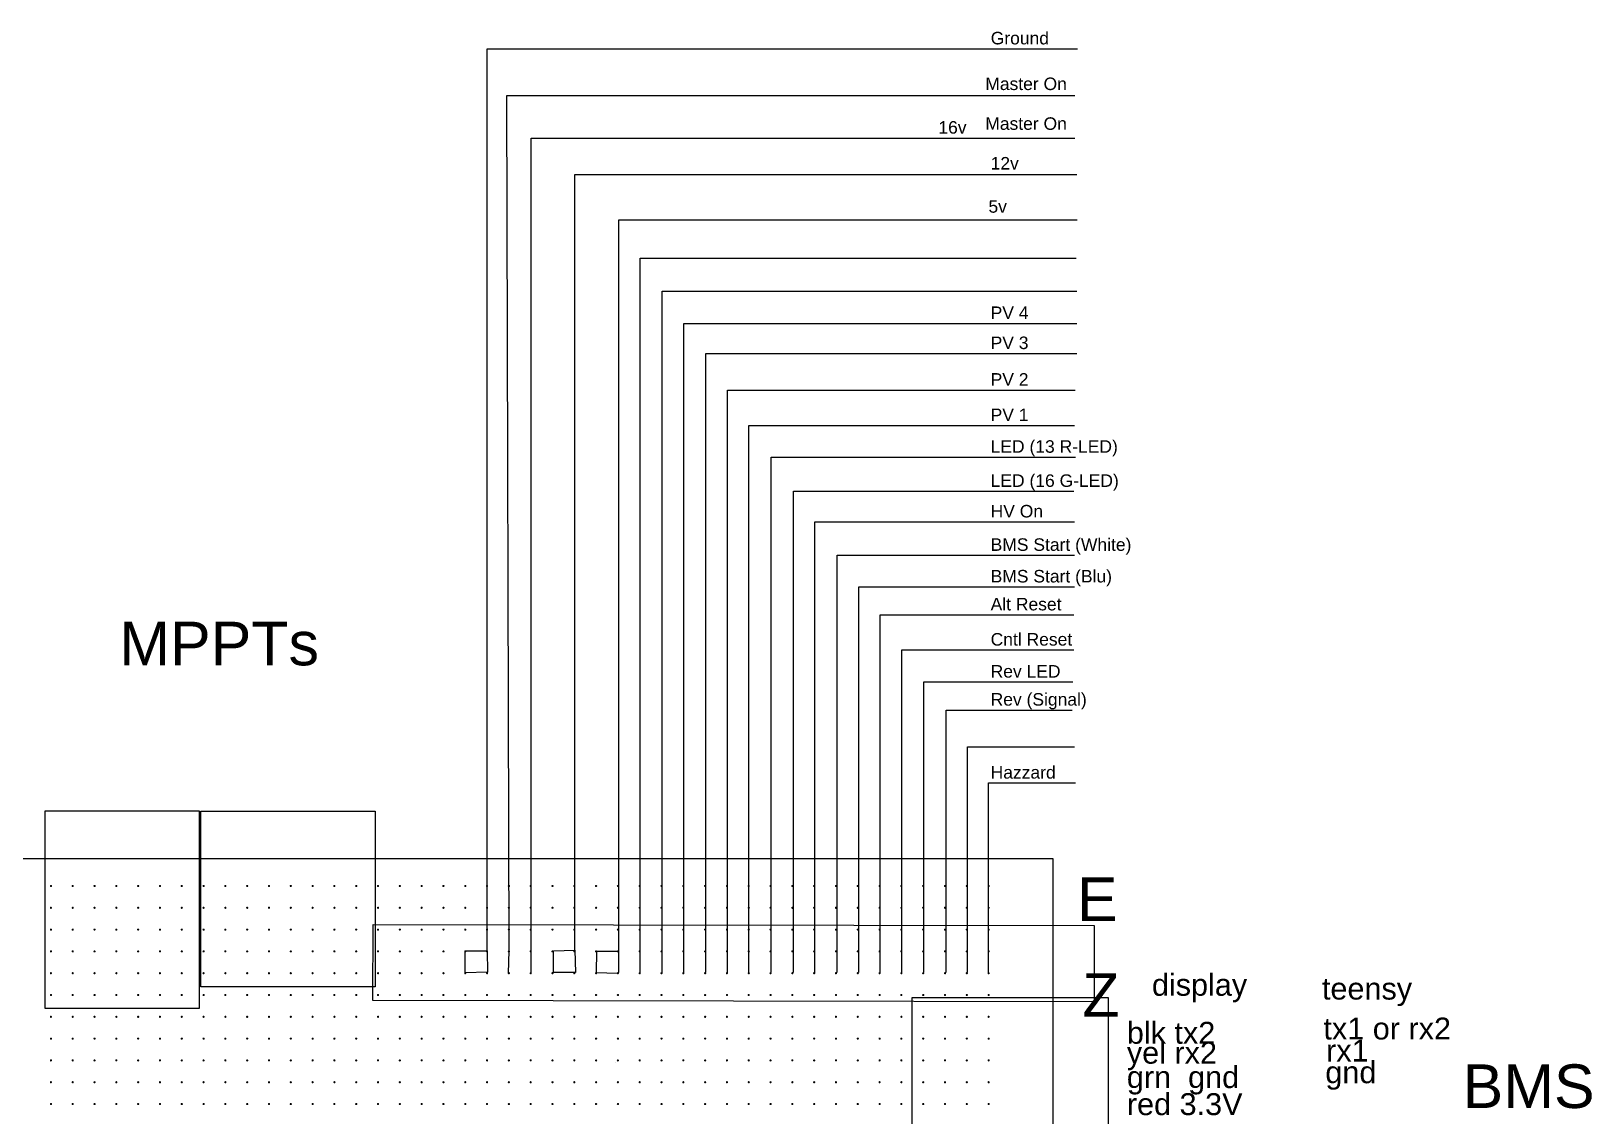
# Model space of a CAD drawing. Header units: inches. Extents: x 11.6 to 54.3, y -6.1 to 10.7.
# Drawn here: x 46.81 to 53.97, y 4.55 to 9.52 of the extents above; entities that cross this region are included whole.
import ezdxf

# ---------------------------------------------------------------- set-up
doc = ezdxf.new("R2010")
doc.units = ezdxf.units.IN
doc.header["$MEASUREMENT"] = 0
for name, color, linetype in [('dots', 7, 'Continuous'), ('IMAGES', 7, 'Continuous'), ('Wiring', 7, 'Continuous')]:
    doc.layers.add(name, color=color, linetype=linetype)
doc.styles.get("Standard").update_dxf_attribs({"font": 'arial.ttf'})
picture_1 = doc.add_image_def('image5.dib', size_in_pixel=(450, 442))
picture_2 = doc.add_image_def('image7.dib', size_in_pixel=(294, 297))
picture_3 = doc.add_image_def('image6.dib', size_in_pixel=(261, 335))
picture_4 = doc.add_image_def('image4.dib', size_in_pixel=(1542, 163))

# ---------------------------------------------------------------- blocks, each defined once
blk = doc.blocks.new('*U3')
at = {"const_width": 0.005}
blk.add_lwpolyline([(-0.0025, 0, 1), (0.0025, 0, 1)], format="xyb", close=True, dxfattribs=at)
blk = doc.blocks.new('*U4')
at = {"layer": 'dots', "color": 0, "linetype": 'ByBlock', "lineweight": -2, "transparency": 16777216}
for p in [(0, 1), (0.1, 1), (0.2, 1), (0.3, 1), (0.4, 1), (0.5, 1), (0.6, 1), (0.7, 1), (0.8, 1), (0.9, 1), (1, 1), (1.1, 1), (1.2, 1), (1.3, 1), (1.4, 1), (1.5, 1), (1.6, 1), (1.7, 1), (1.8, 1), (1.9, 1), (2, 1), (2.1, 1), (2.2, 1), (2.3, 1), (2.4, 1), (2.5, 1), (2.6, 1), (2.7, 1), (2.8, 1), (2.9, 1), (3, 1), (3.1, 1), (3.2, 1), (3.3, 1), (3.4, 1), (3.5, 1), (3.6, 1), (3.7, 1), (3.8, 1), (3.9, 1), (4, 1), (4.1, 1), (4.2, 1), (4.3, 1), (0, 0.9), (0.1, 0.9), (0.2, 0.9), (0.3, 0.9), (0.4, 0.9), (0.5, 0.9), (0.6, 0.9), (0.7, 0.9), (0.8, 0.9), (0.9, 0.9), (1, 0.9), (1.1, 0.9), (1.2, 0.9), (1.3, 0.9), (1.4, 0.9), (1.5, 0.9), (1.6, 0.9), (1.7, 0.9), (1.8, 0.9), (1.9, 0.9), (2, 0.9), (2.1, 0.9), (2.2, 0.9), (2.3, 0.9), (2.4, 0.9), (2.5, 0.9), (2.6, 0.9), (2.7, 0.9), (2.8, 0.9), (2.9, 0.9), (3, 0.9), (3.1, 0.9), (3.2, 0.9), (3.3, 0.9), (3.4, 0.9), (3.5, 0.9), (3.6, 0.9), (3.7, 0.9), (3.8, 0.9), (3.9, 0.9), (4, 0.9), (4.1, 0.9), (4.2, 0.9), (4.3, 0.9), (0, 0.8), (0.1, 0.8), (0.2, 0.8), (0.3, 0.8), (0.4, 0.8), (0.5, 0.8), (0.6, 0.8), (0.7, 0.8), (0.8, 0.8), (0.9, 0.8), (1, 0.8), (1.1, 0.8), (1.2, 0.8), (1.3, 0.8), (1.4, 0.8), (1.5, 0.8), (1.6, 0.8), (1.7, 0.8), (1.8, 0.8), (1.9, 0.8), (2, 0.8), (2.1, 0.8), (2.2, 0.8), (2.3, 0.8), (2.4, 0.8), (2.5, 0.8), (2.6, 0.8), (2.7, 0.8), (2.8, 0.8), (2.9, 0.8), (3, 0.8), (3.1, 0.8), (3.2, 0.8), (3.3, 0.8), (3.4, 0.8), (3.5, 0.8), (3.6, 0.8), (3.7, 0.8), (3.8, 0.8), (3.9, 0.8), (4, 0.8), (4.1, 0.8), (4.2, 0.8), (4.3, 0.8), (0, 0.7), (0.1, 0.7), (0.2, 0.7), (0.3, 0.7), (0.4, 0.7), (0.5, 0.7), (0.6, 0.7), (0.7, 0.7), (0.8, 0.7), (0.9, 0.7), (1, 0.7), (1.1, 0.7), (1.2, 0.7), (1.3, 0.7), (1.4, 0.7), (1.5, 0.7), (1.6, 0.7), (1.7, 0.7), (1.8, 0.7), (1.9, 0.7), (2, 0.7), (2.1, 0.7), (2.2, 0.7), (2.3, 0.7), (2.4, 0.7), (2.5, 0.7), (2.6, 0.7), (2.7, 0.7), (2.8, 0.7), (2.9, 0.7), (3, 0.7), (3.1, 0.7), (3.2, 0.7), (3.3, 0.7), (3.4, 0.7), (3.5, 0.7), (3.6, 0.7), (3.7, 0.7), (3.8, 0.7), (3.9, 0.7), (4, 0.7), (4.1, 0.7), (4.2, 0.7), (4.3, 0.7), (0, 0.6), (0.1, 0.6), (0.2, 0.6), (0.3, 0.6), (0.4, 0.6), (0.5, 0.6), (0.6, 0.6), (0.7, 0.6), (0.8, 0.6), (0.9, 0.6), (1, 0.6), (1.1, 0.6), (1.2, 0.6), (1.3, 0.6), (1.4, 0.6), (1.5, 0.6), (1.6, 0.6), (1.7, 0.6), (1.8, 0.6), (1.9, 0.6), (2, 0.6), (2.1, 0.6), (2.2, 0.6), (2.3, 0.6), (2.4, 0.6), (2.5, 0.6), (2.6, 0.6), (2.7, 0.6), (2.8, 0.6), (2.9, 0.6), (3, 0.6), (3.1, 0.6), (3.2, 0.6), (3.3, 0.6), (3.4, 0.6), (3.5, 0.6), (3.6, 0.6), (3.7, 0.6), (3.8, 0.6), (3.9, 0.6), (4, 0.6), (4.1, 0.6), (4.2, 0.6), (4.3, 0.6), (0, 0.5), (0.1, 0.5), (0.2, 0.5), (0.3, 0.5), (0.4, 0.5), (0.5, 0.5), (0.6, 0.5), (0.7, 0.5), (0.8, 0.5), (0.9, 0.5), (1, 0.5), (1.1, 0.5), (1.2, 0.5), (1.3, 0.5), (1.4, 0.5), (1.5, 0.5), (1.6, 0.5), (1.7, 0.5), (1.8, 0.5), (1.9, 0.5), (2, 0.5), (2.1, 0.5), (2.2, 0.5), (2.3, 0.5), (2.4, 0.5), (2.5, 0.5), (2.6, 0.5), (2.7, 0.5), (2.8, 0.5), (2.9, 0.5), (3, 0.5), (3.1, 0.5), (3.2, 0.5), (3.3, 0.5), (3.4, 0.5), (3.5, 0.5), (3.6, 0.5), (3.7, 0.5), (3.8, 0.5), (3.9, 0.5), (4, 0.5), (4.1, 0.5), (4.2, 0.5), (4.3, 0.5), (0, 0.4), (0.1, 0.4), (0.2, 0.4), (0.3, 0.4), (0.4, 0.4), (0.5, 0.4), (0.6, 0.4), (0.7, 0.4), (0.8, 0.4), (0.9, 0.4), (1, 0.4), (1.1, 0.4), (1.2, 0.4), (1.3, 0.4), (1.4, 0.4), (1.5, 0.4), (1.6, 0.4), (1.7, 0.4), (1.8, 0.4), (1.9, 0.4), (2, 0.4), (2.1, 0.4), (2.2, 0.4), (2.3, 0.4), (2.4, 0.4), (2.5, 0.4), (2.6, 0.4), (2.7, 0.4), (2.8, 0.4), (2.9, 0.4), (3, 0.4), (3.1, 0.4), (3.2, 0.4), (3.3, 0.4), (3.4, 0.4), (3.5, 0.4), (3.6, 0.4), (3.7, 0.4), (3.8, 0.4), (3.9, 0.4), (4, 0.4), (4.1, 0.4), (4.2, 0.4), (4.3, 0.4), (0, 0.3), (0.1, 0.3), (0.2, 0.3), (0.3, 0.3), (0.4, 0.3), (0.5, 0.3), (0.6, 0.3), (0.7, 0.3), (0.8, 0.3), (0.9, 0.3), (1, 0.3), (1.1, 0.3), (1.2, 0.3), (1.3, 0.3), (1.4, 0.3), (1.5, 0.3), (1.6, 0.3), (1.7, 0.3), (1.8, 0.3), (1.9, 0.3), (2, 0.3), (2.1, 0.3), (2.2, 0.3), (2.3, 0.3), (2.4, 0.3), (2.5, 0.3), (2.6, 0.3), (2.7, 0.3), (2.8, 0.3), (2.9, 0.3), (3, 0.3), (3.1, 0.3), (3.2, 0.3), (3.3, 0.3), (3.4, 0.3), (3.5, 0.3), (3.6, 0.3), (3.7, 0.3), (3.8, 0.3), (3.9, 0.3), (4, 0.3), (4.1, 0.3), (4.2, 0.3), (4.3, 0.3), (0, 0.2), (0.1, 0.2), (0.2, 0.2), (0.3, 0.2), (0.4, 0.2), (0.5, 0.2), (0.6, 0.2), (0.7, 0.2), (0.8, 0.2), (0.9, 0.2), (1, 0.2), (1.1, 0.2), (1.2, 0.2), (1.3, 0.2), (1.4, 0.2), (1.5, 0.2), (1.6, 0.2), (1.7, 0.2), (1.8, 0.2), (1.9, 0.2), (2, 0.2), (2.1, 0.2), (2.2, 0.2), (2.3, 0.2), (2.4, 0.2), (2.5, 0.2), (2.6, 0.2), (2.7, 0.2), (2.8, 0.2), (2.9, 0.2), (3, 0.2), (3.1, 0.2), (3.2, 0.2), (3.3, 0.2), (3.4, 0.2), (3.5, 0.2), (3.6, 0.2), (3.7, 0.2), (3.8, 0.2), (3.9, 0.2), (4, 0.2), (4.1, 0.2), (4.2, 0.2), (4.3, 0.2), (0, 0.1), (0.1, 0.1), (0.2, 0.1), (0.3, 0.1), (0.4, 0.1), (0.5, 0.1), (0.6, 0.1), (0.7, 0.1), (0.8, 0.1), (0.9, 0.1), (1, 0.1), (1.1, 0.1), (1.2, 0.1), (1.3, 0.1), (1.4, 0.1), (1.5, 0.1), (1.6, 0.1), (1.7, 0.1), (1.8, 0.1), (1.9, 0.1), (2, 0.1), (2.1, 0.1), (2.2, 0.1), (2.3, 0.1), (2.4, 0.1), (2.5, 0.1), (2.6, 0.1), (2.7, 0.1), (2.8, 0.1), (2.9, 0.1), (3, 0.1), (3.1, 0.1), (3.2, 0.1), (3.3, 0.1), (3.4, 0.1), (3.5, 0.1), (3.6, 0.1), (3.7, 0.1), (3.8, 0.1), (3.9, 0.1), (4, 0.1), (4.1, 0.1), (4.2, 0.1), (4.3, 0.1), (0, 0), (0.1, 0), (0.2, 0), (0.3, 0), (0.4, 0), (0.5, 0), (0.6, 0), (0.7, 0), (0.8, 0), (0.9, 0), (1, 0), (1.1, 0), (1.2, 0), (1.3, 0), (1.4, 0), (1.5, 0), (1.6, 0), (1.7, 0), (1.8, 0), (1.9, 0), (2, 0), (2.1, 0), (2.2, 0), (2.3, 0), (2.4, 0), (2.5, 0), (2.6, 0), (2.7, 0), (2.8, 0), (2.9, 0), (3, 0), (3.1, 0), (3.2, 0), (3.3, 0), (3.4, 0), (3.5, 0), (3.6, 0), (3.7, 0), (3.8, 0), (3.9, 0), (4, 0), (4.1, 0), (4.2, 0), (4.3, 0)]:
    blk.add_blockref('*U3', p, dxfattribs=at)
blk = doc.blocks.new('*U11')
at = {"const_width": 0.005}
blk.add_lwpolyline([(-0.0025, 0, 1), (0.0025, 0, 1)], format="xyb", close=True, dxfattribs=at)
blk = doc.blocks.new('*U12')
at = {"layer": 'dots', "color": 0, "linetype": 'ByBlock', "lineweight": -2, "transparency": 16777216}
for p in [(0, 1), (0.1, 1), (0.2, 1), (0.3, 1), (0.4, 1), (0.5, 1), (0.6, 1), (0.7, 1), (0.8, 1), (0.9, 1), (1, 1), (1.1, 1), (1.2, 1), (1.3, 1), (1.4, 1), (1.5, 1), (1.6, 1), (1.7, 1), (1.8, 1), (1.9, 1), (2, 1), (2.1, 1), (2.2, 1), (2.3, 1), (2.4, 1), (2.5, 1), (2.6, 1), (2.7, 1), (2.8, 1), (2.9, 1), (3, 1), (3.1, 1), (3.2, 1), (3.3, 1), (3.4, 1), (3.5, 1), (3.6, 1), (3.7, 1), (3.8, 1), (3.9, 1), (4, 1), (4.1, 1), (4.2, 1), (4.3, 1), (0, 0.9), (0.1, 0.9), (0.2, 0.9), (0.3, 0.9), (0.4, 0.9), (0.5, 0.9), (0.6, 0.9), (0.7, 0.9), (0.8, 0.9), (0.9, 0.9), (1, 0.9), (1.1, 0.9), (1.2, 0.9), (1.3, 0.9), (1.4, 0.9), (1.5, 0.9), (1.6, 0.9), (1.7, 0.9), (1.8, 0.9), (1.9, 0.9), (2, 0.9), (2.1, 0.9), (2.2, 0.9), (2.3, 0.9), (2.4, 0.9), (2.5, 0.9), (2.6, 0.9), (2.7, 0.9), (2.8, 0.9), (2.9, 0.9), (3, 0.9), (3.1, 0.9), (3.2, 0.9), (3.3, 0.9), (3.4, 0.9), (3.5, 0.9), (3.6, 0.9), (3.7, 0.9), (3.8, 0.9), (3.9, 0.9), (4, 0.9), (4.1, 0.9), (4.2, 0.9), (4.3, 0.9), (0, 0.8), (0.1, 0.8), (0.2, 0.8), (0.3, 0.8), (0.4, 0.8), (0.5, 0.8), (0.6, 0.8), (0.7, 0.8), (0.8, 0.8), (0.9, 0.8), (1, 0.8), (1.1, 0.8), (1.2, 0.8), (1.3, 0.8), (1.4, 0.8), (1.5, 0.8), (1.6, 0.8), (1.7, 0.8), (1.8, 0.8), (1.9, 0.8), (2, 0.8), (2.1, 0.8), (2.2, 0.8), (2.3, 0.8), (2.4, 0.8), (2.5, 0.8), (2.6, 0.8), (2.7, 0.8), (2.8, 0.8), (2.9, 0.8), (3, 0.8), (3.1, 0.8), (3.2, 0.8), (3.3, 0.8), (3.4, 0.8), (3.5, 0.8), (3.6, 0.8), (3.7, 0.8), (3.8, 0.8), (3.9, 0.8), (4, 0.8), (4.1, 0.8), (4.2, 0.8), (4.3, 0.8), (0, 0.7), (0.1, 0.7), (0.2, 0.7), (0.3, 0.7), (0.4, 0.7), (0.5, 0.7), (0.6, 0.7), (0.7, 0.7), (0.8, 0.7), (0.9, 0.7), (1, 0.7), (1.1, 0.7), (1.2, 0.7), (1.3, 0.7), (1.4, 0.7), (1.5, 0.7), (1.6, 0.7), (1.7, 0.7), (1.8, 0.7), (1.9, 0.7), (2, 0.7), (2.1, 0.7), (2.2, 0.7), (2.3, 0.7), (2.4, 0.7), (2.5, 0.7), (2.6, 0.7), (2.7, 0.7), (2.8, 0.7), (2.9, 0.7), (3, 0.7), (3.1, 0.7), (3.2, 0.7), (3.3, 0.7), (3.4, 0.7), (3.5, 0.7), (3.6, 0.7), (3.7, 0.7), (3.8, 0.7), (3.9, 0.7), (4, 0.7), (4.1, 0.7), (4.2, 0.7), (4.3, 0.7), (0, 0.6), (0.1, 0.6), (0.2, 0.6), (0.3, 0.6), (0.4, 0.6), (0.5, 0.6), (0.6, 0.6), (0.7, 0.6), (0.8, 0.6), (0.9, 0.6), (1, 0.6), (1.1, 0.6), (1.2, 0.6), (1.3, 0.6), (1.4, 0.6), (1.5, 0.6), (1.6, 0.6), (1.7, 0.6), (1.8, 0.6), (1.9, 0.6), (2, 0.6), (2.1, 0.6), (2.2, 0.6), (2.3, 0.6), (2.4, 0.6), (2.5, 0.6), (2.6, 0.6), (2.7, 0.6), (2.8, 0.6), (2.9, 0.6), (3, 0.6), (3.1, 0.6), (3.2, 0.6), (3.3, 0.6), (3.4, 0.6), (3.5, 0.6), (3.6, 0.6), (3.7, 0.6), (3.8, 0.6), (3.9, 0.6), (4, 0.6), (4.1, 0.6), (4.2, 0.6), (4.3, 0.6), (0, 0.5), (0.1, 0.5), (0.2, 0.5), (0.3, 0.5), (0.4, 0.5), (0.5, 0.5), (0.6, 0.5), (0.7, 0.5), (0.8, 0.5), (0.9, 0.5), (1, 0.5), (1.1, 0.5), (1.2, 0.5), (1.3, 0.5), (1.4, 0.5), (1.5, 0.5), (1.6, 0.5), (1.7, 0.5), (1.8, 0.5), (1.9, 0.5), (2, 0.5), (2.1, 0.5), (2.2, 0.5), (2.3, 0.5), (2.4, 0.5), (2.5, 0.5), (2.6, 0.5), (2.7, 0.5), (2.8, 0.5), (2.9, 0.5), (3, 0.5), (3.1, 0.5), (3.2, 0.5), (3.3, 0.5), (3.4, 0.5), (3.5, 0.5), (3.6, 0.5), (3.7, 0.5), (3.8, 0.5), (3.9, 0.5), (4, 0.5), (4.1, 0.5), (4.2, 0.5), (4.3, 0.5), (0, 0.4), (0.1, 0.4), (0.2, 0.4), (0.3, 0.4), (0.4, 0.4), (0.5, 0.4), (0.6, 0.4), (0.7, 0.4), (0.8, 0.4), (0.9, 0.4), (1, 0.4), (1.1, 0.4), (1.2, 0.4), (1.3, 0.4), (1.4, 0.4), (1.5, 0.4), (1.6, 0.4), (1.7, 0.4), (1.8, 0.4), (1.9, 0.4), (2, 0.4), (2.1, 0.4), (2.2, 0.4), (2.3, 0.4), (2.4, 0.4), (2.5, 0.4), (2.6, 0.4), (2.7, 0.4), (2.8, 0.4), (2.9, 0.4), (3, 0.4), (3.1, 0.4), (3.2, 0.4), (3.3, 0.4), (3.4, 0.4), (3.5, 0.4), (3.6, 0.4), (3.7, 0.4), (3.8, 0.4), (3.9, 0.4), (4, 0.4), (4.1, 0.4), (4.2, 0.4), (4.3, 0.4), (0, 0.3), (0.1, 0.3), (0.2, 0.3), (0.3, 0.3), (0.4, 0.3), (0.5, 0.3), (0.6, 0.3), (0.7, 0.3), (0.8, 0.3), (0.9, 0.3), (1, 0.3), (1.1, 0.3), (1.2, 0.3), (1.3, 0.3), (1.4, 0.3), (1.5, 0.3), (1.6, 0.3), (1.7, 0.3), (1.8, 0.3), (1.9, 0.3), (2, 0.3), (2.1, 0.3), (2.2, 0.3), (2.3, 0.3), (2.4, 0.3), (2.5, 0.3), (2.6, 0.3), (2.7, 0.3), (2.8, 0.3), (2.9, 0.3), (3, 0.3), (3.1, 0.3), (3.2, 0.3), (3.3, 0.3), (3.4, 0.3), (3.5, 0.3), (3.6, 0.3), (3.7, 0.3), (3.8, 0.3), (3.9, 0.3), (4, 0.3), (4.1, 0.3), (4.2, 0.3), (4.3, 0.3), (0, 0.2), (0.1, 0.2), (0.2, 0.2), (0.3, 0.2), (0.4, 0.2), (0.5, 0.2), (0.6, 0.2), (0.7, 0.2), (0.8, 0.2), (0.9, 0.2), (1, 0.2), (1.1, 0.2), (1.2, 0.2), (1.3, 0.2), (1.4, 0.2), (1.5, 0.2), (1.6, 0.2), (1.7, 0.2), (1.8, 0.2), (1.9, 0.2), (2, 0.2), (2.1, 0.2), (2.2, 0.2), (2.3, 0.2), (2.4, 0.2), (2.5, 0.2), (2.6, 0.2), (2.7, 0.2), (2.8, 0.2), (2.9, 0.2), (3, 0.2), (3.1, 0.2), (3.2, 0.2), (3.3, 0.2), (3.4, 0.2), (3.5, 0.2), (3.6, 0.2), (3.7, 0.2), (3.8, 0.2), (3.9, 0.2), (4, 0.2), (4.1, 0.2), (4.2, 0.2), (4.3, 0.2), (0, 0.1), (0.1, 0.1), (0.2, 0.1), (0.3, 0.1), (0.4, 0.1), (0.5, 0.1), (0.6, 0.1), (0.7, 0.1), (0.8, 0.1), (0.9, 0.1), (1, 0.1), (1.1, 0.1), (1.2, 0.1), (1.3, 0.1), (1.4, 0.1), (1.5, 0.1), (1.6, 0.1), (1.7, 0.1), (1.8, 0.1), (1.9, 0.1), (2, 0.1), (2.1, 0.1), (2.2, 0.1), (2.3, 0.1), (2.4, 0.1), (2.5, 0.1), (2.6, 0.1), (2.7, 0.1), (2.8, 0.1), (2.9, 0.1), (3, 0.1), (3.1, 0.1), (3.2, 0.1), (3.3, 0.1), (3.4, 0.1), (3.5, 0.1), (3.6, 0.1), (3.7, 0.1), (3.8, 0.1), (3.9, 0.1), (4, 0.1), (4.1, 0.1), (4.2, 0.1), (4.3, 0.1), (0, 0), (0.1, 0), (0.2, 0), (0.3, 0), (0.4, 0), (0.5, 0), (0.6, 0), (0.7, 0), (0.8, 0), (0.9, 0), (1, 0), (1.1, 0), (1.2, 0), (1.3, 0), (1.4, 0), (1.5, 0), (1.6, 0), (1.7, 0), (1.8, 0), (1.9, 0), (2, 0), (2.1, 0), (2.2, 0), (2.3, 0), (2.4, 0), (2.5, 0), (2.6, 0), (2.7, 0), (2.8, 0), (2.9, 0), (3, 0), (3.1, 0), (3.2, 0), (3.3, 0), (3.4, 0), (3.5, 0), (3.6, 0), (3.7, 0), (3.8, 0), (3.9, 0), (4, 0), (4.1, 0), (4.2, 0), (4.3, 0)]:
    blk.add_blockref('*U11', p, dxfattribs=at)

msp = doc.modelspace()

# ---------------------------------------------------------------- linework, layer by layer
msp.add_line((49.4883, 4.7908), (49.4883, 4.7908))
msp.add_lwpolyline([(51.4949, -0.1487), (43.6199, -0.1487), (43.6199, 5.7263), (51.4949, 5.7263)], close=True)
at = {"layer": 'IMAGES', "color": 4}
for p, q in [((51.5959, 9.2232), (48.9884, 9.2232)), ((48.9884, 9.2232), (49, 5.2975))]:
    msp.add_line(p, q, dxfattribs=at)
at = {"layer": 'Wiring', "color": 4}
for p, q in [((48.9, 5.3025), (48.9, 9.4396)), ((48.9, 9.4396), (51.608, 9.4396)), ((49.1015, 9.0303), (51.5959, 9.0303)), ((49.1025, 5.305), (49.1025, 9.0303)), ((49.3025, 5.305), (49.3022, 8.8628)), ((49.3022, 8.8628), (51.6049, 8.8628)), ((49.505, 5.2025), (49.505, 8.6546)), ((49.505, 8.6546), (51.6057, 8.6546)), ((49.8025, 5.2), (49.8025, 8.1802)), ((49.8025, 8.1802), (51.6045, 8.1802)), ((49.9025, 5.2025), (49.9025, 8.0424)), ((49.9025, 8.0424), (51.6049, 8.0424)), ((50.0025, 5.2025), (50.0025, 7.8745)), ((50.0025, 7.8745), (51.5975, 7.8745)), ((50.1, 5.2025), (50.1, 7.7119)), ((50.1, 7.7119), (51.5939, 7.7119)), ((50.2025, 5.205), (50.2025, 7.5669)), ((50.2025, 7.5669), (51.5977, 7.5669)), ((50.305, 5.2025), (50.305, 7.4103)), ((50.305, 7.4103), (51.5902, 7.4103)), ((50.4025, 5.2025), (50.4025, 7.2701)), ((50.4025, 7.2701), (51.594, 7.2701)), ((50.505, 5.2025), (50.505, 7.1169)), ((50.505, 7.1169), (51.5939, 7.1169)), ((50.605, 5.2025), (50.605, 6.9719)), ((50.605, 6.9719), (51.5936, 6.9719)), ((50.7025, 5.2025), (50.7025, 6.8438)), ((50.7025, 6.8438), (51.5906, 6.8438)), ((50.8025, 5.2025), (50.8025, 6.6823)), ((50.8025, 6.6823), (51.5906, 6.6823)), ((50.9025, 5.205), (50.9025, 6.5356)), ((50.9025, 6.5356), (51.5869, 6.5356)), ((51.005, 5.2025), (51.005, 6.4071)), ((51.005, 6.4071), (51.5832, 6.4071)), ((51.2, 5.2025), (51.2, 6.0724)), ((51.2, 6.0724), (51.598, 6.0724)), ((48.8, 5.2024), (48.8, 5.3025)), ((48.8, 5.3025), (48.9, 5.3025)), ((48.9, 5.3025), (48.9024, 5.205)), ((48.9999, 5.3025), (48.9975, 5.2)), ((49.1025, 5.205), (49.1025, 5.305)), ((49.205, 5.3025), (49.3024, 5.305)), ((49.205, 5.2025), (49.205, 5.3025)), ((49.3024, 5.305), (49.305, 5.2025)), ((49.4025, 5.3), (49.4001, 5.2025)), ((49.4975, 5.3), (49.4025, 5.3)), ((48.9024, 5.205), (48.8, 5.2024)), ((49.305, 5.2025), (49.205, 5.2025)), ((49.4001, 5.2025), (49.4975, 5.2))]:
    msp.add_line(p, q, dxfattribs=at)
at = {"layer": 'Wiring', "color": 2}
for p, q in [((49.6025, 5.205), (49.6025, 8.4801)), ((49.6025, 8.4801), (51.6009, 8.4801)), ((49.7025, 5.2), (49.7025, 8.3278)), ((49.7025, 8.3278), (51.6043, 8.3278)), ((51.1025, 5.205), (51.1025, 6.2383)), ((51.1025, 6.2383), (51.5943, 6.2383))]:
    msp.add_line(p, q, dxfattribs=at)

# ---------------------------------------------------------------- block references
at = {"layer": 'dots', "rotation": 180}
for name in ['*U4', '*U12']:
    msp.add_blockref(name, (51.2, 5.6), dxfattribs=at)

# ---------------------------------------------------------------- texts
at = {"char_height": 0.2}
for s, width, insert, attachment_point in [('MPPTs', 3.366247, (47.2137, 6.812), 1), ('E', 0.2, (51.791, 5.4394), 9), ('Z', 0.2, (51.8, 5), 9), ('BMS', 0.972828, (53.3734, 4.7818), 1)]:
    msp.add_mtext_dynamic_manual_height_columns(s, width=width, gutter_width=1, heights=[0], dxfattribs=dict(at, insert=insert, attachment_point=attachment_point))
at = {"layer": 'Wiring', "color": 4}
for s, p in [('display', (51.9488, 5.0966)), ('teensy', (52.7284, 5.0791)), ('blk tx2 ', (51.8339, 4.8764)), ('tx1 or rx2', (52.7354, 4.896)), ('yel rx2', (51.8339, 4.785)), ('rx1', (52.7476, 4.7949)), ('gnd', (52.7441, 4.6955)), ('grn  gnd', (51.8339, 4.6734)), ('red 3.3V', (51.8339, 4.5492))]:
    msp.add_text(s, height=0.10046, dxfattribs=at).set_placement(p)
at = {"layer": 'Wiring', "color": 4, "attachment_point": 1}
for s, width, insert, char_height in [('Ground', 0.298648, (51.2096, 9.5172), 0.05736), ('Master On', 0.381669, (51.1847, 9.3077), 0.05736), ('16v', 0.298648, (50.9696, 9.1078), 0.05736), ('Master On', 0.381669, (51.1847, 9.1253), 0.05736), ('12v', 0.298648, (51.2092, 8.9433), 0.05736), ('5v', 0.298648, (51.1992, 8.7452), 0.05736), ('PV 4', 0.298648, (51.2092, 8.2577), 0.05736), ('PV 3', 0.298648, (51.2092, 8.1199), 0.05736), ('PV 2', 0.298648, (51.2092, 7.952), 0.05736), ('PV 1', 0.298648, (51.2092, 7.7895), 0.05736), ('LED (13 R-LED)', 0.612422, (51.2092, 7.6444), 0.057365), ('LED (16 G-LED)', 0.674585, (51.2092, 7.4878), 0.057365), ('HV On', 0.298648, (51.2092, 7.3476), 0.05736), ('BMS Start (White)', 0.675216, (51.2092, 7.1944), 0.057365), ('BMS Start (Blu)', 0.586563, (51.2092, 7.0494), 0.057365), ('Alt Reset', 0.346616, (51.2092, 6.9213), 0.05736), ('Cntl Reset', 0.387204, (51.2092, 6.7599), 0.05736), ('Rev LED', 0.353995, (51.2092, 6.6131), 0.05736), ('Rev (Signal)', 0.448085, (51.2092, 6.4846), 0.057365), ('Hazzard', 0.298648, (51.2092, 6.1499), 0.05736)]:
    msp.add_mtext_dynamic_manual_height_columns(s, width=width, gutter_width=0.2868, heights=[0], dxfattribs=dict(at, insert=insert, char_height=char_height))

# ---------------------------------------------------------------- pictures from other files: only their frames are drawn
at = {"layer": 'IMAGES'}
image = msp.add_image(picture_3, insert=(46.8735, 5.0384), size_in_units=(0.7059, 0.9061), rotation=0, dxfattribs=at)
image.dxf.flags = 7
image = msp.add_image(picture_2, insert=(47.5879, 5.1371), size_in_units=(0.7983, 0.8065), rotation=0, dxfattribs=at)
image.dxf.flags = 7
image = msp.add_image(picture_4, insert=(48.3767, 5.0743), size_in_units=(3.3074, 0.3496), rotation=-0.10044, dxfattribs=dict(at, contrast=61))
image.dxf.flags = 7
image = msp.add_image(picture_1, insert=(50.8487, 4.2044), size_in_units=(0.8993, 0.8834), dxfattribs=at)
image.dxf.flags = 7

doc.saveas('drawing.dxf')
